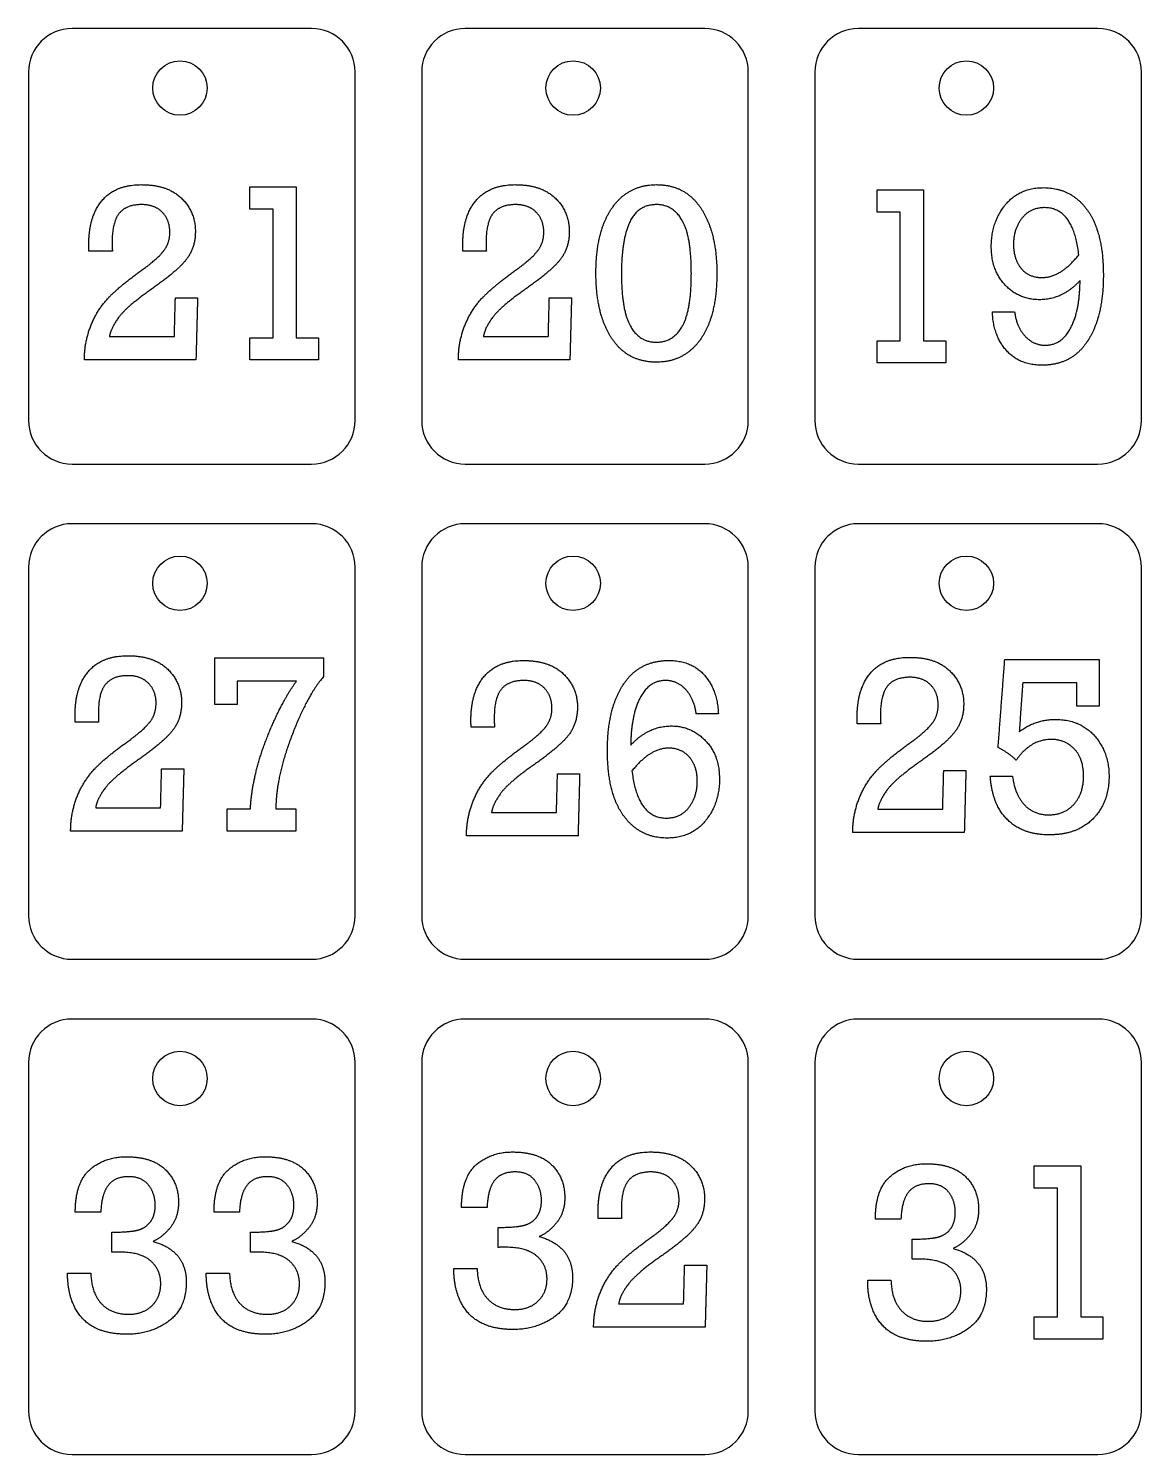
# Model space of a CAD drawing. Header units: inches. Extents: x 0.03 to 5.29, y 0.08 to 6.77.
# Drawn here: x 2.736 to 5.291, y 0.079 to 3.354 of the extents above; entities that cross this region are included whole.
import ezdxf

# ---------------------------------------------------------------- set-up
doc = ezdxf.new("R2010")
doc.units = ezdxf.units.IN
doc.header["$MEASUREMENT"] = 0
doc.layers.add('Default', color=18, linetype='Continuous', true_color=0x000000)

msp = doc.modelspace()

# ---------------------------------------------------------------- linework, layer by layer
at = {"layer": 'Default'}
for points in [[(3.3856, 3.3537), (2.8356, 3.3537)], [(4.2884, 3.3537), (3.7384, 3.3537)], [(5.1912, 3.3537), (4.6412, 3.3537)], [(2.7356, 3.2537), (2.7356, 2.4537)], [(3.4856, 2.4537), (3.4856, 3.2537)], [(3.6384, 3.2537), (3.6384, 2.4537)], [(4.3884, 2.4537), (4.3884, 3.2537)], [(4.5412, 3.2537), (4.5412, 2.4537)], [(5.2912, 2.4537), (5.2912, 3.2537)], [(2.8356, 2.3537), (3.3856, 2.3537)], [(3.7384, 2.3537), (4.2884, 2.3537)], [(4.6412, 2.3537), (5.1912, 2.3537)], [(3.3856, 2.2165), (2.8356, 2.2165)], [(4.2884, 2.2165), (3.7384, 2.2165)], [(5.1912, 2.2165), (4.6412, 2.2165)], [(2.7356, 2.1165), (2.7356, 1.3165)], [(3.4856, 1.3165), (3.4856, 2.1165)], [(3.6384, 2.1165), (3.6384, 1.3165)], [(4.3884, 1.3165), (4.3884, 2.1165)], [(4.5412, 2.1165), (4.5412, 1.3165)], [(5.2912, 1.3165), (5.2912, 2.1165)], [(2.8356, 1.2165), (3.3856, 1.2165)], [(3.7384, 1.2165), (4.2884, 1.2165)], [(4.6412, 1.2165), (5.1912, 1.2165)], [(3.3856, 1.0793), (2.8356, 1.0793)], [(4.2884, 1.0793), (3.7384, 1.0793)], [(5.1912, 1.0793), (4.6412, 1.0793)], [(2.7356, 0.9793), (2.7356, 0.1793)], [(3.4856, 0.1793), (3.4856, 0.9793)], [(3.6384, 0.9793), (3.6384, 0.1793)], [(4.3884, 0.1793), (4.3884, 0.9793)], [(4.5412, 0.9793), (4.5412, 0.1793)], [(5.2912, 0.1793), (5.2912, 0.9793)], [(2.8356, 0.0793), (3.3856, 0.0793)], [(3.7384, 0.0793), (4.2884, 0.0793)], [(4.6412, 0.0793), (5.1912, 0.0793)]]:
    msp.add_lwpolyline(points, dxfattribs=at)
for centre in [(3.0834, 3.217), (3.9862, 3.217), (4.8891, 3.217), (3.0834, 2.0798), (3.9862, 2.0798), (4.8891, 2.0798), (3.0834, 0.9426), (3.9862, 0.9426), (4.8891, 0.9426)]:
    msp.add_circle(centre, 0.0625, dxfattribs=at)
for centre, start, end in [((2.8356, 3.2537), 90, 180), ((3.3856, 3.2537), 360, 90), ((3.7384, 3.2537), 90, 180), ((4.2884, 3.2537), 360, 90), ((4.6412, 3.2537), 90, 180), ((5.1912, 3.2537), 360, 90), ((2.8356, 2.4537), 180, 270), ((3.3856, 2.4537), 270, 0), ((3.7384, 2.4537), 180, 270), ((4.2884, 2.4537), 270, 0), ((4.6412, 2.4537), 180, 270), ((5.1912, 2.4537), 270, 0), ((2.8356, 2.1165), 90, 180), ((3.3856, 2.1165), 360, 90), ((3.7384, 2.1165), 90, 180), ((4.2884, 2.1165), 360, 90), ((4.6412, 2.1165), 90, 180), ((5.1912, 2.1165), 360, 90), ((2.8356, 1.3165), 180, 270), ((3.3856, 1.3165), 270, 0), ((3.7384, 1.3165), 180, 270), ((4.2884, 1.3165), 270, 0), ((4.6412, 1.3165), 180, 270), ((5.1912, 1.3165), 270, 0), ((2.8356, 0.9793), 90, 180), ((3.3856, 0.9793), 360, 90), ((3.7384, 0.9793), 90, 180), ((4.2884, 0.9793), 360, 90), ((4.6412, 0.9793), 90, 180), ((5.1912, 0.9793), 360, 90), ((2.8356, 0.1793), 180, 270), ((3.3856, 0.1793), 270, 0), ((3.7384, 0.1793), 180, 270), ((4.2884, 0.1793), 270, 0), ((4.6412, 0.1793), 180, 270), ((5.1912, 0.1793), 270, 0)]:
    msp.add_arc(centre, 0.1, start, end, dxfattribs=at)
for points in [[(2.9047, 2.9591), (2.9354, 2.9952), (2.9948, 2.9952)], [(2.9948, 2.9952), (3.0547, 2.9952), (3.0867, 2.9642)], [(3.2435, 2.9392), (3.2435, 2.9646), (3.2435, 2.9901)], [(3.2435, 2.9901), (3.297, 2.9901), (3.3505, 2.9901)], [(3.3505, 2.9901), (3.3505, 2.8169), (3.3505, 2.6436)], [(3.7634, 2.9591), (3.7941, 2.9952), (3.8535, 2.9952)], [(3.8535, 2.9952), (3.9134, 2.9952), (3.9454, 2.9642)], [(4.0758, 2.9421), (4.113, 2.9952), (4.1775, 2.9952)], [(4.1775, 2.9952), (4.2443, 2.9952), (4.2802, 2.9401)], [(4.684, 2.9322), (4.684, 2.9577), (4.684, 2.9832)], [(4.684, 2.9832), (4.7375, 2.9832), (4.791, 2.9832)], [(4.791, 2.9832), (4.791, 2.8099), (4.791, 2.6367)], [(4.9786, 2.9487), (5.0107, 2.9883), (5.0667, 2.9883)], [(5.0667, 2.9883), (5.129, 2.9883), (5.1664, 2.9376)], [(2.8741, 2.8591), (2.8741, 2.923), (2.9047, 2.9591)], [(2.9955, 2.9494), (2.9603, 2.9494), (2.9439, 2.9294)], [(3.0429, 2.9316), (3.0257, 2.9494), (2.9955, 2.9494)], [(3.0867, 2.9642), (3.1187, 2.9331), (3.1187, 2.8878)], [(3.7328, 2.8591), (3.7328, 2.923), (3.7634, 2.9591)], [(3.8542, 2.9494), (3.819, 2.9494), (3.8026, 2.9294)], [(3.9016, 2.9316), (3.8844, 2.9494), (3.8542, 2.9494)], [(3.9454, 2.9642), (3.9774, 2.9331), (3.9774, 2.8878)], [(4.1774, 2.9494), (4.1342, 2.9494), (4.1157, 2.9083)], [(4.2366, 2.9132), (4.2156, 2.9494), (4.1774, 2.9494)], [(4.9464, 2.8535), (4.9464, 2.9091), (4.9786, 2.9487)], [(2.9439, 2.9294), (2.9276, 2.9095), (2.9276, 2.864)], [(3.0601, 2.8859), (3.0601, 2.9138), (3.0429, 2.9316)], [(3.297, 2.9392), (3.2703, 2.9392), (3.2435, 2.9392)], [(3.297, 2.6436), (3.297, 2.7914), (3.297, 2.9392)], [(3.8026, 2.9294), (3.7863, 2.9095), (3.7863, 2.864)], [(3.9188, 2.8859), (3.9188, 2.9138), (3.9016, 2.9316)], [(4.0385, 2.7912), (4.0385, 2.889), (4.0758, 2.9421)], [(4.2802, 2.9401), (4.3162, 2.885), (4.3162, 2.7912)], [(4.7375, 2.9322), (4.7107, 2.9322), (4.684, 2.9322)], [(4.7375, 2.6367), (4.7375, 2.7845), (4.7375, 2.9322)], [(5.0166, 2.9179), (4.9973, 2.8934), (4.9973, 2.8579)], [(5.0686, 2.9424), (5.0358, 2.9424), (5.0166, 2.9179)], [(5.1473, 2.834), (5.1351, 2.9424), (5.0686, 2.9424)], [(5.1664, 2.9376), (5.2037, 2.8869), (5.2037, 2.7869)], [(3.048, 2.8459), (3.0601, 2.8631), (3.0601, 2.8859)], [(3.1187, 2.8878), (3.1187, 2.8499), (3.0977, 2.8231)], [(3.9067, 2.8459), (3.9188, 2.8631), (3.9188, 2.8859)], [(3.9774, 2.8878), (3.9774, 2.8499), (3.9564, 2.8231)], [(4.1157, 2.9083), (4.0971, 2.8672), (4.0971, 2.7912)], [(4.2576, 2.7912), (4.2576, 2.8771), (4.2366, 2.9132)], [(2.8744, 2.8423), (2.8741, 2.8525), (2.8741, 2.8591)], [(2.9276, 2.864), (2.9276, 2.8526), (2.9282, 2.8423)], [(3.733, 2.8423), (3.7328, 2.8525), (3.7328, 2.8591)], [(3.7863, 2.864), (3.7863, 2.8526), (3.7869, 2.8423)], [(4.9781, 2.7647), (4.9464, 2.7985), (4.9464, 2.8535)], [(4.9973, 2.8579), (4.9973, 2.8255), (5.0143, 2.8037)], [(2.9282, 2.8423), (2.9013, 2.8423), (2.8744, 2.8423)], [(3.0018, 2.8031), (3.0359, 2.8287), (3.048, 2.8459)], [(3.0977, 2.8231), (3.0767, 2.7964), (3.0176, 2.755)], [(3.7869, 2.8423), (3.76, 2.8423), (3.733, 2.8423)], [(3.8605, 2.8031), (3.8946, 2.8287), (3.9067, 2.8459)], [(3.9564, 2.8231), (3.9354, 2.7964), (3.8763, 2.755)], [(5.0635, 2.7819), (5.1057, 2.7819), (5.1473, 2.834)], [(2.9199, 2.7362), (2.9465, 2.7641), (3.0018, 2.8031)], [(3.7785, 2.7362), (3.8052, 2.7641), (3.8605, 2.8031)], [(4.0743, 2.643), (4.0385, 2.6984), (4.0385, 2.7912)], [(4.0971, 2.7912), (4.0971, 2.7065), (4.1178, 2.67)], [(4.2369, 2.6701), (4.2576, 2.7068), (4.2576, 2.7912)], [(4.3162, 2.7912), (4.3162, 2.6941), (4.2791, 2.6408)], [(5.0143, 2.8037), (5.0313, 2.7819), (5.0635, 2.7819)], [(5.2037, 2.7869), (5.2037, 2.6917), (5.1676, 2.6362)], [(3.0176, 2.755), (2.9602, 2.7146), (2.9422, 2.6899)], [(3.8763, 2.755), (3.8189, 2.7146), (3.8009, 2.6899)], [(5.057, 2.731), (5.0098, 2.731), (4.9781, 2.7647)], [(5.1502, 2.775), (5.1099, 2.731), (5.057, 2.731)], [(5.1288, 2.6664), (5.1497, 2.7062), (5.1502, 2.775)], [(2.8786, 2.671), (2.8932, 2.7083), (2.9199, 2.7362)], [(3.0705, 2.6462), (3.0716, 2.6908), (3.0728, 2.7353)], [(3.0728, 2.7353), (3.0983, 2.7353), (3.1238, 2.7353)], [(3.1238, 2.7353), (3.1219, 2.664), (3.12, 2.5927)], [(3.7372, 2.671), (3.7519, 2.7083), (3.7785, 2.7362)], [(3.9292, 2.6462), (3.9303, 2.6908), (3.9315, 2.7353)], [(3.9315, 2.7353), (3.957, 2.7353), (3.9825, 2.7353)], [(3.9825, 2.7353), (3.9806, 2.664), (3.9787, 2.5927)], [(2.9422, 2.6899), (2.9243, 2.6653), (2.9214, 2.6462)], [(3.8009, 2.6899), (3.783, 2.6653), (3.7801, 2.6462)], [(4.9489, 2.7029), (4.9744, 2.7029), (4.9999, 2.7029)], [(4.9803, 2.6152), (4.9506, 2.6498), (4.9489, 2.7029)], [(4.9999, 2.7029), (5.0041, 2.6691), (5.0235, 2.6478)], [(2.8639, 2.5927), (2.8639, 2.6337), (2.8786, 2.671)], [(3.7226, 2.5927), (3.7226, 2.6337), (3.7372, 2.671)], [(4.1178, 2.67), (4.1385, 2.6334), (4.1774, 2.6334)], [(4.1774, 2.6334), (4.2162, 2.6334), (4.2369, 2.6701)], [(5.0703, 2.6265), (5.108, 2.6265), (5.1288, 2.6664)], [(2.9214, 2.6462), (2.996, 2.6462), (3.0705, 2.6462)], [(3.2435, 2.5927), (3.2435, 2.6181), (3.2435, 2.6436)], [(3.2435, 2.6436), (3.2703, 2.6436), (3.297, 2.6436)], [(3.3505, 2.6436), (3.376, 2.6436), (3.4015, 2.6436)], [(3.4015, 2.6436), (3.4015, 2.6181), (3.4015, 2.5927)], [(3.7801, 2.6462), (3.8546, 2.6462), (3.9292, 2.6462)], [(4.1775, 2.5876), (4.1102, 2.5876), (4.0743, 2.643)], [(4.2791, 2.6408), (4.242, 2.5876), (4.1775, 2.5876)], [(4.684, 2.5857), (4.684, 2.6112), (4.684, 2.6367)], [(4.684, 2.6367), (4.7107, 2.6367), (4.7375, 2.6367)], [(4.791, 2.6367), (4.8165, 2.6367), (4.8419, 2.6367)], [(4.8419, 2.6367), (4.8419, 2.6112), (4.8419, 2.5857)], [(5.0235, 2.6478), (5.043, 2.6265), (5.0703, 2.6265)], [(5.1676, 2.6362), (5.1315, 2.5806), (5.0631, 2.5806)], [(3.12, 2.5927), (2.992, 2.5927), (2.8639, 2.5927)], [(3.4015, 2.5927), (3.3225, 2.5927), (3.2435, 2.5927)], [(3.9787, 2.5927), (3.8506, 2.5927), (3.7226, 2.5927)], [(5.0631, 2.5806), (5.0099, 2.5806), (4.9803, 2.6152)], [(4.8419, 2.5857), (4.7629, 2.5857), (4.684, 2.5857)], [(2.8731, 1.8774), (2.9038, 1.9135), (2.9632, 1.9135)], [(2.9632, 1.9135), (3.0231, 1.9135), (3.0551, 1.8825)], [(3.1635, 1.8014), (3.1635, 1.8549), (3.1635, 1.9084)], [(3.1635, 1.9084), (3.2883, 1.9084), (3.4132, 1.9084)], [(3.4132, 1.9084), (3.4132, 1.8872), (3.4132, 1.866)], [(3.7822, 1.8664), (3.8128, 1.9025), (3.8722, 1.9025)], [(3.8722, 1.9025), (3.9321, 1.9025), (3.9641, 1.8714)], [(4.1011, 1.847), (4.1373, 1.9025), (4.2055, 1.9025)], [(4.2055, 1.9025), (4.259, 1.9025), (4.2884, 1.8679)], [(4.6691, 1.8738), (4.6998, 1.9098), (4.7591, 1.9098)], [(4.7591, 1.9098), (4.8191, 1.9098), (4.851, 1.8788)], [(4.962, 1.7024), (4.9696, 1.8036), (4.9773, 1.9048)], [(4.9773, 1.9048), (5.0855, 1.9048), (5.1938, 1.9048)], [(5.1938, 1.9048), (5.1938, 1.8513), (5.1938, 1.7977)], [(2.8425, 1.7774), (2.8425, 1.8414), (2.8731, 1.8774)], [(2.9639, 1.8677), (2.9287, 1.8677), (2.9123, 1.8477)], [(3.0113, 1.8499), (2.9941, 1.8677), (2.9639, 1.8677)], [(3.0551, 1.8825), (3.0871, 1.8514), (3.0871, 1.8061)], [(3.9641, 1.8714), (3.9961, 1.8404), (3.9961, 1.7951)], [(4.2884, 1.8679), (4.3179, 1.8333), (4.3196, 1.7802)], [(4.6384, 1.7737), (4.6384, 1.8377), (4.6691, 1.8738)], [(4.851, 1.8788), (4.883, 1.8477), (4.883, 1.8024)], [(2.9123, 1.8477), (2.896, 1.8278), (2.896, 1.7823)], [(3.0285, 1.8042), (3.0285, 1.8322), (3.0113, 1.8499)], [(3.3508, 1.8549), (3.2826, 1.8549), (3.2145, 1.8549)], [(3.2145, 1.8549), (3.2145, 1.8282), (3.2145, 1.8014)], [(3.2813, 1.7204), (3.3133, 1.8031), (3.3508, 1.8549)], [(3.4132, 1.866), (3.374, 1.82), (3.3388, 1.7265)], [(3.7515, 1.7663), (3.7515, 1.8303), (3.7822, 1.8664)], [(3.8213, 1.8367), (3.805, 1.8168), (3.805, 1.7712)], [(3.8729, 1.8566), (3.8377, 1.8566), (3.8213, 1.8367)], [(3.9203, 1.8389), (3.9031, 1.8566), (3.8729, 1.8566)], [(3.9375, 1.7931), (3.9375, 1.8211), (3.9203, 1.8389)], [(4.0649, 1.6962), (4.0649, 1.7914), (4.1011, 1.847)], [(4.1983, 1.8566), (4.1609, 1.8566), (4.14, 1.8169)], [(4.2452, 1.8353), (4.2259, 1.8566), (4.1983, 1.8566)], [(4.2687, 1.7802), (4.2645, 1.814), (4.2452, 1.8353)], [(4.7083, 1.8441), (4.6919, 1.8241), (4.6919, 1.7786)], [(4.7598, 1.864), (4.7246, 1.864), (4.7083, 1.8441)], [(4.8072, 1.8462), (4.79, 1.864), (4.7598, 1.864)], [(4.8244, 1.8005), (4.8244, 1.8285), (4.8072, 1.8462)], [(5.0185, 1.8513), (5.0145, 1.7952), (5.0106, 1.7391)], [(5.1429, 1.8513), (5.0807, 1.8513), (5.0185, 1.8513)], [(5.1429, 1.7977), (5.1429, 1.8245), (5.1429, 1.8513)], [(3.0164, 1.7642), (3.0285, 1.7814), (3.0285, 1.8042)], [(3.0871, 1.8061), (3.0871, 1.7682), (3.0661, 1.7415)], [(3.2145, 1.8014), (3.189, 1.8014), (3.1635, 1.8014)], [(4.14, 1.8169), (4.1192, 1.7772), (4.1184, 1.7081)], [(4.883, 1.8024), (4.883, 1.7645), (4.862, 1.7378)], [(2.8428, 1.7607), (2.8425, 1.7709), (2.8425, 1.7774)], [(2.896, 1.7823), (2.896, 1.7709), (2.8966, 1.7607)], [(3.805, 1.7712), (3.805, 1.7599), (3.8056, 1.7496)], [(3.9254, 1.7532), (3.9375, 1.7704), (3.9375, 1.7931)], [(3.9961, 1.7951), (3.9961, 1.7572), (3.9751, 1.7304)], [(4.3196, 1.7802), (4.2942, 1.7802), (4.2687, 1.7802)], [(4.6387, 1.757), (4.6384, 1.7672), (4.6384, 1.7737)], [(4.6919, 1.7786), (4.6919, 1.7672), (4.6925, 1.757)], [(4.8123, 1.7605), (4.8244, 1.7777), (4.8244, 1.8005)], [(5.1938, 1.7977), (5.1683, 1.7977), (5.1429, 1.7977)], [(2.8966, 1.7607), (2.8697, 1.7607), (2.8428, 1.7607)], [(2.9702, 1.7214), (3.0043, 1.747), (3.0164, 1.7642)], [(3.0661, 1.7415), (3.0451, 1.7147), (2.986, 1.6734)], [(3.7518, 1.7496), (3.7515, 1.7598), (3.7515, 1.7663)], [(3.8056, 1.7496), (3.7787, 1.7496), (3.7518, 1.7496)], [(3.8792, 1.7103), (3.9133, 1.736), (3.9254, 1.7532)], [(4.1184, 1.7081), (4.159, 1.7522), (4.2118, 1.7522)], [(4.2118, 1.7522), (4.2573, 1.7522), (4.2897, 1.7188)], [(4.6925, 1.757), (4.6656, 1.757), (4.6387, 1.757)], [(4.7662, 1.7177), (4.8002, 1.7434), (4.8123, 1.7605)], [(4.862, 1.7378), (4.8411, 1.711), (4.7819, 1.6697)], [(5.0106, 1.7391), (5.0475, 1.7672), (5.0928, 1.7672)], [(5.0928, 1.7672), (5.1503, 1.7672), (5.1835, 1.7295)], [(2.8883, 1.6545), (2.9149, 1.6824), (2.9702, 1.7214)], [(3.245, 1.5619), (3.2494, 1.6377), (3.2813, 1.7204)], [(3.3388, 1.7265), (3.3036, 1.633), (3.3036, 1.5619)], [(3.7973, 1.6435), (3.8239, 1.6714), (3.8792, 1.7103)], [(3.9751, 1.7304), (3.9542, 1.7036), (3.895, 1.6623)], [(4.2897, 1.7188), (4.3222, 1.6855), (4.3222, 1.6296)], [(4.6842, 1.6508), (4.7108, 1.6787), (4.7662, 1.7177)], [(5.0838, 1.7213), (5.0363, 1.7213), (5.0035, 1.6735)], [(5.1368, 1.6996), (5.1155, 1.7213), (5.0838, 1.7213)], [(5.1835, 1.7295), (5.2168, 1.6918), (5.2168, 1.6361)], [(2.986, 1.6734), (2.9286, 1.6329), (2.9106, 1.6083)], [(4.1023, 1.5456), (4.0649, 1.5963), (4.0649, 1.6962)], [(4.2053, 1.7012), (4.1629, 1.7012), (4.1212, 1.6491)], [(4.2534, 1.6803), (4.2356, 1.7012), (4.2053, 1.7012)], [(4.2712, 1.6253), (4.2712, 1.6594), (4.2534, 1.6803)], [(5.0035, 1.6735), (4.9851, 1.6915), (4.962, 1.7024)], [(5.1582, 1.6366), (5.1582, 1.6778), (5.1368, 1.6996)], [(2.847, 1.5893), (2.8616, 1.6266), (2.8883, 1.6545)], [(3.0389, 1.5645), (3.04, 1.6091), (3.0412, 1.6537)], [(3.0412, 1.6537), (3.0667, 1.6537), (3.0922, 1.6537)], [(3.0922, 1.6537), (3.0903, 1.5823), (3.0884, 1.511)], [(3.756, 1.5782), (3.7706, 1.6155), (3.7973, 1.6435)], [(3.895, 1.6623), (3.8376, 1.6219), (3.8196, 1.5972)], [(3.9479, 1.5534), (3.9491, 1.598), (3.9502, 1.6426)], [(3.9502, 1.6426), (3.9757, 1.6426), (4.0012, 1.6426)], [(4.0012, 1.6426), (3.9993, 1.5713), (3.9974, 1.4999)], [(4.1212, 1.6491), (4.134, 1.5407), (4.1999, 1.5407)], [(4.6429, 1.5856), (4.6576, 1.6229), (4.6842, 1.6508)], [(4.7819, 1.6697), (4.7245, 1.6292), (4.7066, 1.6046)], [(4.8348, 1.5608), (4.836, 1.6054), (4.8371, 1.65)], [(4.8371, 1.65), (4.8626, 1.65), (4.8881, 1.65)], [(4.8881, 1.65), (4.8862, 1.5786), (4.8844, 1.5073)], [(4.9441, 1.6372), (4.9696, 1.6372), (4.9951, 1.6372)], [(4.9836, 1.5367), (4.9485, 1.5712), (4.9441, 1.6372)], [(4.9951, 1.6372), (4.9997, 1.5964), (5.0214, 1.5723)], [(2.9106, 1.6083), (2.8927, 1.5836), (2.8898, 1.5645)], [(4.2524, 1.5656), (4.2712, 1.5906), (4.2712, 1.6253)], [(4.3222, 1.6296), (4.3222, 1.574), (4.29, 1.5344)], [(4.7066, 1.6046), (4.6886, 1.5799), (4.6857, 1.5608)], [(5.1363, 1.5728), (5.1582, 1.5976), (5.1582, 1.6366)], [(5.2168, 1.6361), (5.2168, 1.5773), (5.1806, 1.5397)], [(2.8323, 1.511), (2.8323, 1.552), (2.847, 1.5893)], [(3.7413, 1.4999), (3.7413, 1.5409), (3.756, 1.5782)], [(3.8196, 1.5972), (3.8017, 1.5726), (3.7988, 1.5534)], [(4.6282, 1.5073), (4.6282, 1.5483), (4.6429, 1.5856)], [(5.0214, 1.5723), (5.043, 1.5481), (5.0786, 1.5481)], [(5.0786, 1.5481), (5.1145, 1.5481), (5.1363, 1.5728)], [(2.8898, 1.5645), (2.9644, 1.5645), (3.0389, 1.5645)], [(3.1915, 1.511), (3.1915, 1.5365), (3.1915, 1.5619)], [(3.1915, 1.5619), (3.2183, 1.5619), (3.245, 1.5619)], [(3.3036, 1.5619), (3.3266, 1.5619), (3.3495, 1.5619)], [(3.3495, 1.5619), (3.3495, 1.5365), (3.3495, 1.511)], [(3.7988, 1.5534), (3.8734, 1.5534), (3.9479, 1.5534)], [(4.2021, 1.4948), (4.1398, 1.4948), (4.1023, 1.5456)], [(4.1999, 1.5407), (4.2336, 1.5407), (4.2524, 1.5656)], [(4.6857, 1.5608), (4.7603, 1.5608), (4.8348, 1.5608)], [(5.1806, 1.5397), (5.1444, 1.5022), (5.0793, 1.5022)], [(3.0884, 1.511), (2.9604, 1.511), (2.8323, 1.511)], [(3.3495, 1.511), (3.2705, 1.511), (3.1915, 1.511)], [(4.29, 1.5344), (4.2579, 1.4948), (4.2021, 1.4948)], [(4.8844, 1.5073), (4.7563, 1.5073), (4.6282, 1.5073)], [(5.0793, 1.5022), (5.0188, 1.5022), (4.9836, 1.5367)], [(3.9974, 1.4999), (3.8694, 1.4999), (3.7413, 1.4999)], [(2.8769, 0.7339), (2.9107, 0.763), (2.9598, 0.763)], [(2.9598, 0.763), (3.0195, 0.763), (3.0497, 0.7336)], [(3.1953, 0.7339), (3.2292, 0.763), (3.2783, 0.763)], [(3.2783, 0.763), (3.3379, 0.763), (3.3682, 0.7336)], [(3.7638, 0.7448), (3.7977, 0.774), (3.8468, 0.774)], [(3.8468, 0.774), (3.9064, 0.774), (3.9367, 0.7446)], [(4.0741, 0.7379), (4.1047, 0.774), (4.1641, 0.774)], [(4.1641, 0.774), (4.224, 0.774), (4.256, 0.7429)], [(2.843, 0.6357), (2.843, 0.7047), (2.8769, 0.7339)], [(3.0497, 0.7336), (3.08, 0.7042), (3.08, 0.6585)], [(3.1615, 0.6357), (3.1615, 0.7047), (3.1953, 0.7339)], [(3.3682, 0.7336), (3.3985, 0.7042), (3.3985, 0.6585)], [(3.73, 0.6466), (3.73, 0.7156), (3.7638, 0.7448)], [(3.8531, 0.7281), (3.8202, 0.7281), (3.8051, 0.7077)], [(3.8982, 0.7087), (3.883, 0.7281), (3.8531, 0.7281)], [(3.9367, 0.7446), (3.967, 0.7151), (3.967, 0.6694)], [(4.0434, 0.6378), (4.0434, 0.7018), (4.0741, 0.7379)], [(4.1648, 0.7281), (4.1296, 0.7281), (4.1132, 0.7082)], [(4.2122, 0.7104), (4.195, 0.7281), (4.1648, 0.7281)], [(4.256, 0.7429), (4.288, 0.7119), (4.288, 0.6666)], [(4.7141, 0.7177), (4.748, 0.7469), (4.7971, 0.7469)], [(4.7971, 0.7469), (4.8567, 0.7469), (4.887, 0.7175)], [(5.0446, 0.6909), (5.0446, 0.7163), (5.0446, 0.7418)], [(5.0446, 0.7418), (5.0981, 0.7418), (5.1516, 0.7418)], [(5.1516, 0.7418), (5.1516, 0.5686), (5.1516, 0.3953)], [(2.9181, 0.6967), (2.903, 0.6763), (2.9016, 0.6357)], [(2.9662, 0.7172), (2.9332, 0.7172), (2.9181, 0.6967)], [(3.0113, 0.6977), (2.996, 0.7172), (2.9662, 0.7172)], [(3.0265, 0.6513), (3.0265, 0.6783), (3.0113, 0.6977)], [(3.2366, 0.6967), (3.2215, 0.6763), (3.2201, 0.6357)], [(3.2846, 0.7172), (3.2517, 0.7172), (3.2366, 0.6967)], [(3.3297, 0.6977), (3.3145, 0.7172), (3.2846, 0.7172)], [(3.345, 0.6513), (3.345, 0.6783), (3.3297, 0.6977)], [(3.8051, 0.7077), (3.79, 0.6872), (3.7886, 0.6466)], [(3.9134, 0.6622), (3.9134, 0.6892), (3.8982, 0.7087)], [(4.1132, 0.7082), (4.0969, 0.6883), (4.0969, 0.6427)], [(4.2294, 0.6646), (4.2294, 0.6926), (4.2122, 0.7104)], [(4.6803, 0.6195), (4.6803, 0.6885), (4.7141, 0.7177)], [(4.8034, 0.701), (4.7705, 0.701), (4.7554, 0.6806)], [(4.8485, 0.6816), (4.8333, 0.701), (4.8034, 0.701)], [(4.887, 0.7175), (4.9173, 0.688), (4.9173, 0.6423)], [(5.0981, 0.6909), (5.0714, 0.6909), (5.0446, 0.6909)], [(5.0981, 0.3953), (5.0981, 0.5431), (5.0981, 0.6909)], [(3.08, 0.6585), (3.08, 0.6247), (3.062, 0.6016)], [(3.3985, 0.6585), (3.3985, 0.6247), (3.3805, 0.6016)], [(3.903, 0.6253), (3.9134, 0.6399), (3.9134, 0.6622)], [(3.967, 0.6694), (3.967, 0.6357), (3.949, 0.6125)], [(4.2173, 0.6247), (4.2294, 0.6419), (4.2294, 0.6646)], [(4.288, 0.6666), (4.288, 0.6287), (4.267, 0.6019)], [(4.7554, 0.6806), (4.7403, 0.6601), (4.7389, 0.6195)], [(4.8637, 0.6352), (4.8637, 0.6622), (4.8485, 0.6816)], [(2.9016, 0.6357), (2.8723, 0.6357), (2.843, 0.6357)], [(3.0161, 0.6143), (3.0265, 0.629), (3.0265, 0.6513)], [(3.2201, 0.6357), (3.1908, 0.6357), (3.1615, 0.6357)], [(3.3345, 0.6143), (3.345, 0.629), (3.345, 0.6513)], [(3.7886, 0.6466), (3.7593, 0.6466), (3.73, 0.6466)], [(3.8739, 0.6057), (3.8926, 0.6106), (3.903, 0.6253)], [(4.0437, 0.6211), (4.0434, 0.6313), (4.0434, 0.6378)], [(4.0969, 0.6427), (4.0969, 0.6314), (4.0975, 0.6211)], [(4.1711, 0.5818), (4.2052, 0.6075), (4.2173, 0.6247)], [(4.8533, 0.5982), (4.8637, 0.6128), (4.8637, 0.6352)], [(4.9173, 0.6423), (4.9173, 0.6086), (4.8993, 0.5855)], [(2.9271, 0.5898), (2.9682, 0.5898), (2.9869, 0.5947)], [(2.9271, 0.5439), (2.9271, 0.5669), (2.9271, 0.5898)], [(2.9869, 0.5947), (3.0057, 0.5997), (3.0161, 0.6143)], [(3.062, 0.6016), (3.044, 0.5785), (3.0215, 0.5687)], [(3.2456, 0.5898), (3.2867, 0.5898), (3.3054, 0.5947)], [(3.2456, 0.5439), (3.2456, 0.5669), (3.2456, 0.5898)], [(3.3054, 0.5947), (3.3241, 0.5997), (3.3345, 0.6143)], [(3.3805, 0.6016), (3.3625, 0.5785), (3.3399, 0.5687)], [(3.8141, 0.6007), (3.8552, 0.6007), (3.8739, 0.6057)], [(3.8141, 0.5549), (3.8141, 0.5778), (3.8141, 0.6007)], [(3.949, 0.6125), (3.931, 0.5894), (3.9084, 0.5797)], [(4.0975, 0.6211), (4.0706, 0.6211), (4.0437, 0.6211)], [(4.267, 0.6019), (4.2461, 0.5751), (4.1869, 0.5338)], [(4.7389, 0.6195), (4.7096, 0.6195), (4.6803, 0.6195)], [(4.8242, 0.5786), (4.8429, 0.5835), (4.8533, 0.5982)], [(3.0215, 0.5687), (3.0978, 0.547), (3.0978, 0.4749)], [(3.3399, 0.5687), (3.4163, 0.547), (3.4163, 0.4749)], [(3.9084, 0.5797), (3.9848, 0.5579), (3.9848, 0.4859)], [(4.0892, 0.515), (4.1158, 0.5429), (4.1711, 0.5818)], [(4.7644, 0.5737), (4.8055, 0.5737), (4.8242, 0.5786)], [(4.7644, 0.5278), (4.7644, 0.5507), (4.7644, 0.5737)], [(4.8993, 0.5855), (4.8813, 0.5623), (4.8587, 0.5526)], [(2.9425, 0.5442), (2.9359, 0.5442), (2.9271, 0.5439)], [(3.0161, 0.5237), (2.993, 0.5442), (2.9425, 0.5442)], [(3.261, 0.5442), (3.2544, 0.5442), (3.2456, 0.5439)], [(3.3346, 0.5237), (3.3115, 0.5442), (3.261, 0.5442)], [(3.8295, 0.5552), (3.8229, 0.5552), (3.8141, 0.5549)], [(3.9031, 0.5347), (3.88, 0.5552), (3.8295, 0.5552)], [(3.9262, 0.4824), (3.9262, 0.5142), (3.9031, 0.5347)], [(4.1869, 0.5338), (4.1295, 0.4934), (4.1115, 0.4687)], [(4.7798, 0.5281), (4.7732, 0.5281), (4.7644, 0.5278)], [(4.8534, 0.5076), (4.8303, 0.5281), (4.7798, 0.5281)], [(4.8587, 0.5526), (4.9351, 0.5308), (4.9351, 0.4588)], [(2.8587, 0.3926), (2.8252, 0.4299), (2.8252, 0.4955)], [(2.8252, 0.4955), (2.852, 0.4955), (2.8787, 0.4955)], [(2.8787, 0.4955), (2.8801, 0.4497), (2.9031, 0.4255)], [(3.0392, 0.4714), (3.0392, 0.5033), (3.0161, 0.5237)], [(3.1772, 0.3926), (3.1437, 0.4299), (3.1437, 0.4955)], [(3.1437, 0.4955), (3.1704, 0.4955), (3.1972, 0.4955)], [(3.1972, 0.4955), (3.1986, 0.4497), (3.2216, 0.4255)], [(3.3577, 0.4714), (3.3577, 0.5033), (3.3346, 0.5237)], [(3.7457, 0.4036), (3.7122, 0.4408), (3.7122, 0.5065)], [(3.7122, 0.5065), (3.7389, 0.5065), (3.7657, 0.5065)], [(3.7657, 0.5065), (3.7671, 0.4606), (3.7901, 0.4364)], [(4.0479, 0.4497), (4.0625, 0.487), (4.0892, 0.515)], [(4.2398, 0.4249), (4.241, 0.4695), (4.2421, 0.5141)], [(4.2421, 0.5141), (4.2676, 0.5141), (4.2931, 0.5141)], [(4.2931, 0.5141), (4.2912, 0.4428), (4.2893, 0.3714)], [(4.8765, 0.4553), (4.8765, 0.4871), (4.8534, 0.5076)], [(3.0193, 0.4212), (3.0392, 0.4411), (3.0392, 0.4714)], [(3.0978, 0.4749), (3.0978, 0.415), (3.0572, 0.3852)], [(3.3377, 0.4212), (3.3577, 0.4411), (3.3577, 0.4714)], [(3.4163, 0.4749), (3.4163, 0.415), (3.3757, 0.3852)], [(3.9062, 0.4321), (3.9262, 0.452), (3.9262, 0.4824)], [(3.9848, 0.4859), (3.9848, 0.426), (3.9442, 0.3962)], [(4.1115, 0.4687), (4.0936, 0.4441), (4.0907, 0.4249)], [(4.696, 0.3765), (4.6625, 0.4137), (4.6625, 0.4794)], [(4.6625, 0.4794), (4.6892, 0.4794), (4.716, 0.4794)], [(4.716, 0.4794), (4.7174, 0.4335), (4.7404, 0.4093)], [(4.9351, 0.4588), (4.9351, 0.3989), (4.8945, 0.3691)], [(3.7901, 0.4364), (3.8131, 0.4122), (3.8514, 0.4122)], [(3.8514, 0.4122), (3.8863, 0.4122), (3.9062, 0.4321)], [(4.0332, 0.3714), (4.0332, 0.4124), (4.0479, 0.4497)], [(4.8565, 0.405), (4.8765, 0.4249), (4.8765, 0.4553)], [(2.9031, 0.4255), (2.9262, 0.4013), (2.9644, 0.4013)], [(2.9644, 0.4013), (2.9993, 0.4013), (3.0193, 0.4212)], [(3.2216, 0.4255), (3.2446, 0.4013), (3.2829, 0.4013)], [(3.2829, 0.4013), (3.3178, 0.4013), (3.3377, 0.4212)], [(3.8489, 0.3663), (3.7791, 0.3663), (3.7457, 0.4036)], [(3.9442, 0.3962), (3.9036, 0.3663), (3.8489, 0.3663)], [(4.0907, 0.4249), (4.1653, 0.4249), (4.2398, 0.4249)], [(4.7404, 0.4093), (4.7634, 0.3851), (4.8017, 0.3851)], [(4.8017, 0.3851), (4.8366, 0.3851), (4.8565, 0.405)], [(5.0446, 0.3444), (5.0446, 0.3698), (5.0446, 0.3953)], [(5.0446, 0.3953), (5.0714, 0.3953), (5.0981, 0.3953)], [(5.1516, 0.3953), (5.1771, 0.3953), (5.2026, 0.3953)], [(5.2026, 0.3953), (5.2026, 0.3698), (5.2026, 0.3444)], [(2.9619, 0.3554), (2.8922, 0.3554), (2.8587, 0.3926)], [(3.0572, 0.3852), (3.0166, 0.3554), (2.9619, 0.3554)], [(3.2804, 0.3554), (3.2106, 0.3554), (3.1772, 0.3926)], [(3.3757, 0.3852), (3.3351, 0.3554), (3.2804, 0.3554)], [(4.2893, 0.3714), (4.1613, 0.3714), (4.0332, 0.3714)], [(4.7992, 0.3393), (4.7294, 0.3393), (4.696, 0.3765)], [(4.8945, 0.3691), (4.8539, 0.3393), (4.7992, 0.3393)], [(5.2026, 0.3444), (5.1236, 0.3444), (5.0446, 0.3444)]]:
    msp.add_open_spline(points, degree=2, dxfattribs=at)

doc.saveas('drawing.dxf')
